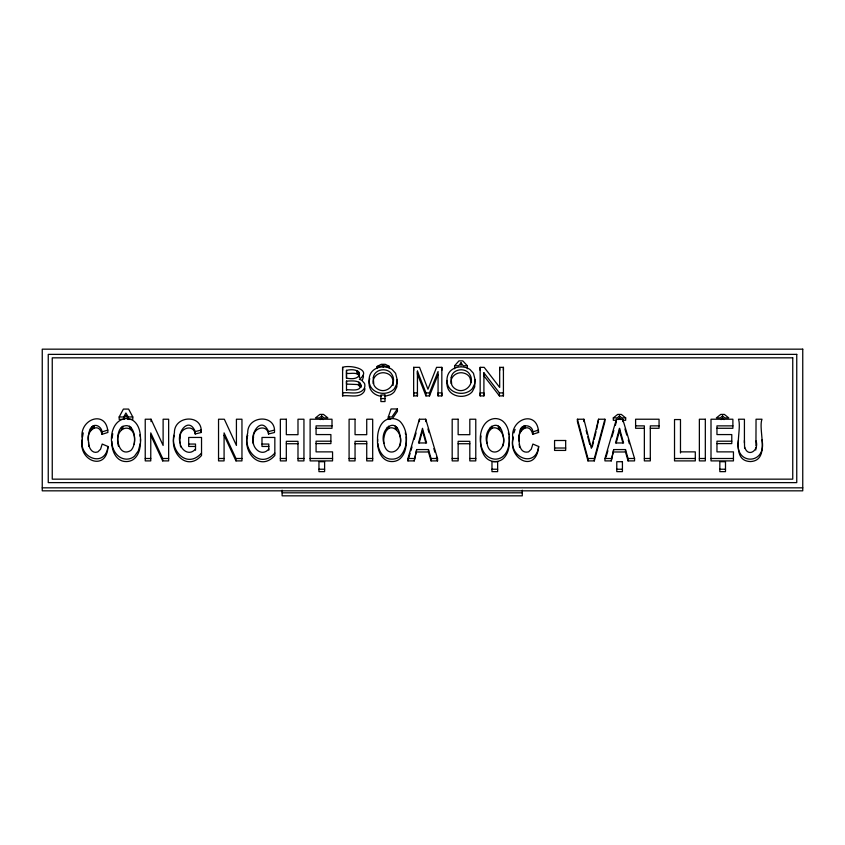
<?xml version="1.0" encoding="UTF-8"?>
<svg xmlns="http://www.w3.org/2000/svg" width="845" height="845" viewBox="0 0 845 845"><rect width="100%" height="100%" fill="white"/><g stroke="black" fill="none" stroke-linecap="round" stroke-linejoin="round"><path stroke-width="1.27" d="M342.595 395.904L342.595 367.343C349.376 364.639 373.332 368.948 359.326 379.299L361.692 380.218L364.522 383.408A8.64 7.478 0 0 1 364.005 388.827C359.326 395.608 349.207 391.763 342.595 392.904L342.595 395.904C349.207 394.763 359.326 398.608 364.005 391.826A8.64 7.478 0 0 0 364.882 388.489M346.492 390.379L346.492 381.095C351.245 381.032 362.209 379.384 360.836 387.496M346.492 370.353L346.492 378.074C363.413 381.919 363.73 366.561 346.492 370.353L346.492 378.507M438.069 374.504L429.492 395.904L425.964 395.904L425.964 392.904L417.43 371.135L417.43 395.904L413.659 395.904L413.659 367.343L419.542 367.343L427.94 389.218L436.58 367.343L441.829 367.343L441.829 370.342M441.829 367.343L441.829 395.904L438.069 395.904L438.069 371.504L429.492 392.904L429.492 395.904M503.419 367.343L503.419 395.904L499.416 395.904L499.416 392.904L483.91 372.814L483.91 395.904L480.161 395.904L480.161 367.343L484.174 367.343L499.68 387.411L499.68 367.343L503.419 367.343L503.419 370.342M762 439.854C767.249 465.437 733.703 465.595 738.467 440.171M88.419 441.027C85.62 431.415 98.685 420.514 102.013 434.33L107.906 432.45C106.755 408.811 78.321 419.057 82.271 439.21C78.353 457.979 105.245 468.352 107.991 446.498L102.213 444.058L100.544 449.234L97.872 451.885C91.915 454.304 88.334 447.026 88.545 442.072M519.105 441.027C516.306 431.415 529.371 420.514 532.688 434.33L538.592 432.45C537.441 408.811 509.007 419.057 512.957 439.21C509.039 457.979 535.931 468.352 538.677 446.498L532.899 444.058L531.23 449.234L528.558 451.885C518.238 454.293 518.334 439.21 519.612 432.577C519.855 422.363 534.938 424.264 532.688 434.33M756.043 440.953C759.401 450.3 747.909 458.127 744.646 447.058M755.779 450.026L755.863 447.797M755.948 445.579L756.043 419.226L762 419.226C757.817 429.767 770.724 460.367 750.582 461.56C729.763 461.021 742.417 429.936 738.467 419.226L744.424 419.226L744.424 442.896M134.218 444.333C137.904 420.63 112.628 424.496 118.469 446.192M82.398 439.294C77.244 460.937 106.892 472.144 107.991 446.498M513.2 436.981C507.095 459.236 536.131 474.087 538.677 446.498M140.523 438.914C140.64 445.79 139.89 453.585 134.535 458.539A11.186 9.686 0 0 1 126.254 461.56C115.997 461.75 111.371 450.258 111.889 441.502M112.1 438.196L112.734 433.707M377.641 441.502C376.733 432.239 380.377 418.412 391.922 418.56A11.26 9.749 0 0 1 400.234 421.592C408.536 430.665 408.558 447.047 400.276 456.142A11.186 9.686 0 0 1 391.995 459.162C383.63 459.437 378.402 451.072 377.884 443.54M481.069 435.988C479.305 445.991 482.453 461.444 495.085 461.56A11.186 9.686 0 0 0 503.366 458.539C509.186 453.015 509.767 444.322 509.112 436.78M373.089 383.503C372.138 376.416 379.458 371.187 385.996 373.12A9.348 8.101 0 0 1 392.048 377.694L392.967 380.218L393.094 385.468M450.966 383.503C450.015 376.416 457.335 371.187 463.873 373.12A9.348 8.101 0 0 1 469.926 377.694L471.045 382.162M360.836 385.489C360.076 392.186 350.686 389.207 346.492 389.883M174.408 435.333C168.926 452.107 186.745 472.197 201.532 455.487L201.532 437.446L188.688 437.446L188.688 446.456L195.512 446.456M247.722 435.333C242.23 452.107 260.049 472.197 274.836 455.487L274.836 437.446L261.992 437.446L261.992 446.456L268.816 446.456M383.926 438.059C386.894 417.588 405.315 431.626 399.685 446.181M487.005 438.059C489.984 417.588 508.394 431.626 502.764 446.181M180.207 437.763C178.813 428.426 193.463 423.239 195.227 433.981L201.152 432.503C203.022 413.765 173.943 415.244 174.408 432.936C168.926 449.698 186.745 469.799 201.532 453.078M253.521 437.763C252.127 428.426 266.777 423.239 268.53 433.981L274.456 432.503C276.336 413.765 247.258 415.244 247.722 432.936C242.23 449.698 260.049 469.799 274.836 453.078M82.514 436.981L83.232 432.904M140.281 443.414L138.337 450.85L134.535 456.142A11.186 9.686 0 0 1 126.254 459.162C106.554 457.863 106.459 419.912 126.169 418.56A11.26 9.749 0 0 1 134.482 421.592C139.89 426.567 140.64 434.404 140.523 441.312M598.566 419.226L591.342 448.294L583.874 419.226L577.41 419.226L577.41 421.634L587.962 460.895L594.32 460.895L604.893 421.634L604.893 419.226L598.566 419.226L596.686 429.207M592.282 446.899L593.539 441.85M594.172 439.315L596.052 431.742M594.32 460.895L594.32 458.497L604.893 419.226M414.24 460.895L416.68 449.572L428.478 449.572L431.056 458.497L431.056 460.895L437.541 460.895L437.541 458.497L425.722 419.226L419.416 419.226L407.924 458.497L407.924 460.895L414.24 460.895L416.68 449.572M419.173 442.928L422.5 430.792L425.891 442.928M611.252 460.895L613.692 449.572L625.49 449.572L628.067 458.497L628.067 460.895L634.553 460.895L634.553 458.497L622.733 419.226L616.428 419.226L604.935 458.497L604.935 460.895L611.252 460.895L613.692 449.572M619.512 428.394L615.519 442.96L623.578 442.96L619.512 428.394L619.512 430.792L616.185 442.928M407.924 460.895L410.152 453.3M410.892 450.765L412.001 446.963M414.23 439.368L416.078 433.031M606.045 457.092L607.904 450.765M611.981 436.833L613.829 430.496M615.318 425.426L616.428 421.634M513.918 432.904L515.101 429.366M390.686 419.384L388.288 419.384L388.288 416.976L391.066 408.969L397.414 408.969L397.414 411.378L392.566 418.381M388.288 419.384L389.091 417.092M102.013 434.33C103.439 428.542 96.309 422.257 91.556 427.095C87.172 432.418 88.524 440.087 88.799 446.424M362.42 379.965L363.445 376.881L363.16 375.159M119.166 416.976L123.391 409.075L128.62 409.075L132.792 416.976L132.792 419.384L128.239 419.384L125.905 415.391L123.729 419.384L119.166 419.384L119.166 416.976L123.729 416.976L125.905 412.994L128.239 416.976L128.239 419.384M397.414 408.969L391.879 416.976L388.288 416.976M467.338 368.769L467.338 365.769L463.229 365.769L461.021 362.801L458.74 365.769L454.599 365.769L454.599 368.769M121.511 427.232C114.128 434.235 117.92 458.286 130.859 450.469C138.221 443.382 134.661 419.331 121.511 427.232L121.511 429.63M383.778 438.83C382.943 459.733 404.332 453.659 399.97 435.566C396.907 415.508 379.278 428.563 383.883 443.329M486.868 438.83C486.023 459.733 507.412 453.659 503.06 435.566C499.986 415.508 482.358 428.563 486.963 443.329M454.599 365.769L458.941 360.889L462.806 360.889L467.338 365.769M321.67 415.909L319.452 417.895L315.491 417.895L319.875 414.409L323.466 414.409L327.849 417.895L323.888 417.895L321.67 415.909L321.67 418.307L323.149 419.627M320.192 419.627L321.67 418.307M622.702 420.292L625.67 420.292L625.67 417.895L621.709 417.895L619.491 415.909L617.272 417.895L613.312 417.895L613.312 420.292L616.28 420.292M618.012 419.627L619.491 418.307L619.491 415.909M722.559 415.909L720.341 417.895L716.38 417.895L720.764 414.409L724.345 414.409L728.739 417.895L724.767 417.895L722.559 415.909L722.559 418.307L724.028 419.627M721.081 419.627L722.559 418.307M195.512 449.044C188.139 457.715 177.799 447.438 180.069 438.407M268.816 449.044C261.454 457.715 251.102 447.438 253.373 438.407M613.312 417.895L617.695 414.409L621.286 414.409L625.67 417.895M377.081 368.452L377.081 366.445L381.285 364.301L385.214 364.301L389.397 366.445L389.397 368.452M389.397 366.445L385.88 366.445L383.239 365.283L380.599 366.445L377.081 366.445M102.013 431.922L107.906 430.052M532.688 431.922L538.592 430.052M195.227 433.981L195.227 431.573L201.152 430.105M268.53 433.981L268.53 431.573L274.456 430.105M385.066 396.242L390.348 394.763A12.126 10.51 0 0 0 394.478 391.552L396.844 386.841L396.865 379.521M346.492 373.353C350.379 374.092 358.871 371.198 359.6 377.282M425.964 392.904L429.492 392.904M499.416 392.904L503.419 392.904L503.419 395.904M380.884 398.565L385.014 398.565M128.239 416.976L132.792 416.976M151.033 419.226L145.234 419.226L145.234 460.895L150.769 460.895L150.769 432.893L162.673 458.497L162.673 460.895L168.651 460.895L168.651 419.226L163.117 419.226L163.117 445.452L151.033 419.226L151.033 421.634M332 425.869L316.072 425.869L316.072 434.573L330.891 434.573L330.891 443.593L316.072 443.593M635.598 425.869L644.355 425.869L644.355 460.895L650.312 460.895L650.312 425.869L659.058 425.869M732.89 425.869L716.961 425.869L716.961 434.573L731.781 434.573L731.781 443.593L716.961 443.593M316.072 428.278L332 428.278L332 419.226L310.115 419.226L310.115 460.895L332.56 460.895L332.56 451.874L316.072 451.874L316.072 441.196L330.891 441.196M644.355 428.278L635.598 428.278L635.598 419.226L659.058 419.226L659.058 428.278L650.312 428.278M716.961 428.278L732.89 428.278L732.89 419.226L711.004 419.226L711.004 460.895L733.449 460.895L733.449 451.874L716.961 451.874L716.961 441.196L731.781 441.196M286.318 443.731L297.989 443.731M355.048 443.731L366.73 443.731M458.138 443.731L469.82 443.731M188.688 444.058L195.512 444.058L195.512 450.195M261.992 444.058L268.816 444.058L268.816 450.195M554.563 448.019L565.675 448.019M680.478 451.874L695.298 451.874L695.298 460.895L674.521 460.895L674.521 419.553L680.478 419.553L680.478 452.983M416.68 451.98L428.478 451.98L431.056 460.895M613.692 451.98L625.49 451.98L628.067 460.895M145.234 458.497L150.769 458.497M162.673 458.497L168.651 458.497M218.538 458.497L224.083 458.497M224.083 435.291L235.977 460.895L241.955 460.895L241.955 419.226L236.42 419.226L236.42 445.452L224.337 419.226L218.538 419.226L218.538 460.895L224.083 460.895L224.083 432.893L235.977 458.497L241.955 458.497M280.35 458.497L286.318 458.497M297.989 458.497L303.946 458.497M310.115 458.497L332.56 458.497M349.091 458.497L355.048 458.497M366.73 458.497L372.687 458.497M407.924 458.497L414.24 458.497M431.056 458.497L437.541 458.497M452.181 458.497L458.138 458.497M469.82 458.497L475.777 458.497M577.41 419.226L587.962 458.497L594.32 458.497M604.935 458.497L611.252 458.497M628.067 458.497L634.553 458.497M644.355 458.497L650.312 458.497M674.521 458.497L695.298 458.497M699.364 458.497L705.321 458.497M711.004 458.497L733.449 458.497M318.956 469.228L324.607 469.228M491.98 469.228L497.642 469.228M616.776 469.228L622.427 469.228M719.834 469.228L725.496 469.228M42.25 487.829L802.75 487.829M282.124 492.825L522.284 492.825M381.148 396.231C375.814 395.745 370.786 392.08 369.487 386.735A20.1 17.407 0 0 1 369.751 378.655M360.625 384.158L360.625 387.158L357.636 384.528L346.492 384.095L346.492 381.095M619.491 418.307L620.969 419.627M499.416 395.904L483.91 375.814L483.91 372.814M150.769 435.291L162.673 460.895M425.964 395.904L417.43 374.145L417.43 371.135M268.53 431.573C261.422 415.138 249.349 433.992 253.521 444.079M195.227 431.573C188.794 415.719 176.193 432.862 180.165 442.991M624.951 428.996L626.8 435.133M628.268 440.034L629.377 443.72M537.959 430.369L538.592 432.45M427.94 428.996L429.049 432.672M433.844 448.621L434.953 452.307M436.432 457.208L437.541 460.895M619.512 430.792L622.902 442.928M586.145 430.475L587.117 434.267M587.771 436.791L589.715 444.375M200.571 429.947L201.152 432.503M508.384 432.777L508.743 434.784M474.742 379.521L474.721 386.841L472.355 391.552A12.126 10.51 0 0 1 468.225 394.763C460.726 398.502 449.508 395.587 447.364 386.735A20.1 17.407 0 0 1 447.195 380.44M405.294 432.777L405.663 434.784M139.911 434.784L140.281 436.78M180.355 445.03L180.65 446.92M519.231 444.481L519.601 447.396M406.022 436.78C406.688 444.322 406.107 453.015 400.276 458.539A11.186 9.686 0 0 1 391.995 461.56C380.704 461.676 376.68 448.389 377.641 439.104M744.424 440.498L744.603 448.146M625.49 449.572L625.49 451.98M622.733 419.226L622.733 421.634M587.962 458.497L587.962 460.895M583.874 419.226L583.874 421.634M524.903 425.531L524.903 427.929M523.499 426.123L523.499 428.521M522.284 490.195L522.284 495.835L282.124 495.835L282.124 490.195M522.242 427.095L522.242 429.503M521.143 428.468L521.143 430.876M499.765 427.2L499.765 429.609M499.68 367.343L499.68 370.342M498.381 426.165L498.381 428.563M491.737 426.176L491.737 428.573M490.343 427.232L490.343 429.63M483.91 395.904L483.91 392.904L480.161 392.904L480.161 395.904M480.161 367.343L480.161 370.342M461.021 362.801L461.021 365.811M441.829 395.904L441.829 392.904L438.069 392.904L438.069 395.904M428.478 449.572L428.478 451.98M425.722 419.226L425.722 421.634M419.416 419.226L419.416 421.634M417.43 395.904L417.43 392.904L413.659 392.904L413.659 395.904M413.659 367.343L413.659 370.342M396.685 427.2L396.685 429.609M395.302 426.165L395.302 428.563M388.647 426.176L388.647 428.573M387.253 427.232L387.253 429.63M383.239 365.283L383.239 367.279M359.981 383.007L359.981 386.007M359.431 373.078L359.41 377.504M358.903 372.032L358.903 375.043M358.977 382.109L358.977 385.109M358.048 371.219L358.048 374.229M356.886 370.712L356.886 373.712M342.595 367.343L342.595 370.342M235.977 458.497L235.977 460.895M130.933 427.2L130.933 429.609M129.549 426.165L129.549 428.563M123.729 416.976L123.729 419.384M122.905 426.176L122.905 428.573M94.218 425.531L94.218 427.929M92.813 426.123L92.813 428.521M91.556 427.095L91.556 429.503M90.457 428.468L90.457 430.876M509.355 438.914C509.324 445.072 508.067 451.769 503.366 456.142A11.186 9.686 0 0 1 495.085 459.162C475.397 457.863 475.291 419.912 495.001 418.56A11.26 9.749 0 0 1 503.324 421.592C508.067 425.975 509.324 432.724 509.355 438.914M397.298 380.155L396.844 383.841L394.478 388.552A12.126 10.51 0 0 1 390.348 391.763C382.848 395.502 371.631 392.587 369.487 383.725A20.1 17.407 0 0 1 370.057 374.779C372.666 368.209 380.62 365.79 387.084 367.311A13.552 11.745 0 0 1 392.112 369.508L395.576 373.289L397.298 380.155M475.175 380.155L474.721 383.841L472.355 388.552A12.126 10.51 0 0 1 468.225 391.763C460.726 395.502 449.508 392.587 447.364 383.725A20.1 17.407 0 0 1 447.934 374.779C450.543 368.209 458.497 365.79 464.961 367.311A13.552 11.745 0 0 1 469.989 369.508L473.453 373.289L475.175 380.155M373.279 377.821L373.807 384.633A9.992 8.651 0 0 0 377.493 388.943C386.461 394.858 397.615 383.915 392.048 374.684A9.348 8.101 0 0 0 385.996 370.121C380.599 368.684 373.775 371.768 373.279 377.821M451.156 377.821L451.684 384.633A9.992 8.651 0 0 0 455.37 388.943C464.338 394.858 475.492 383.915 469.926 374.684A9.348 8.101 0 0 0 463.873 370.121C458.476 368.684 451.652 371.768 451.156 377.821M422.5 428.394L418.518 442.96L426.567 442.96L422.5 428.394M802.75 349.165L42.25 349.165L42.25 490.829L802.75 490.829L802.75 349.165M796.75 354.372L48.249 354.372L48.249 482.622L796.75 482.622L796.75 354.372M792.747 357.836L52.253 357.836L52.253 479.157L792.747 479.157L792.747 357.836M385.014 394.995L380.884 394.995L380.884 401.565L385.014 401.565L385.014 394.995M286.318 419.226L280.35 419.226L280.35 460.895L286.318 460.895L286.318 441.322L297.989 441.322L297.989 460.895L303.946 460.895L303.946 419.226L297.989 419.226L297.989 434.679L286.318 434.679L286.318 419.226M355.048 419.226L349.091 419.226L349.091 460.895L355.048 460.895L355.048 441.322L366.73 441.322L366.73 460.895L372.687 460.895L372.687 419.226L366.73 419.226L366.73 434.679L355.048 434.679L355.048 419.226M458.138 419.226L452.181 419.226L452.181 460.895L458.138 460.895L458.138 441.322L469.82 441.322L469.82 460.895L475.777 460.895L475.777 419.226L469.82 419.226L469.82 434.679L458.138 434.679L458.138 419.226M705.321 419.226L699.364 419.226L699.364 460.895L705.321 460.895L705.321 419.226M565.675 440.498L554.563 440.498L554.563 450.427L565.675 450.427L565.675 440.498M324.607 461.708L318.956 461.708L318.956 471.637L324.607 471.637L324.607 461.708M497.642 461.708L491.98 461.708L491.98 471.637L497.642 471.637L497.642 461.708M622.427 461.708L616.776 461.708L616.776 471.637L622.427 471.637L622.427 461.708M725.496 461.708L719.834 461.708L719.834 471.637L725.496 471.637L725.496 461.708"/></g></svg>
